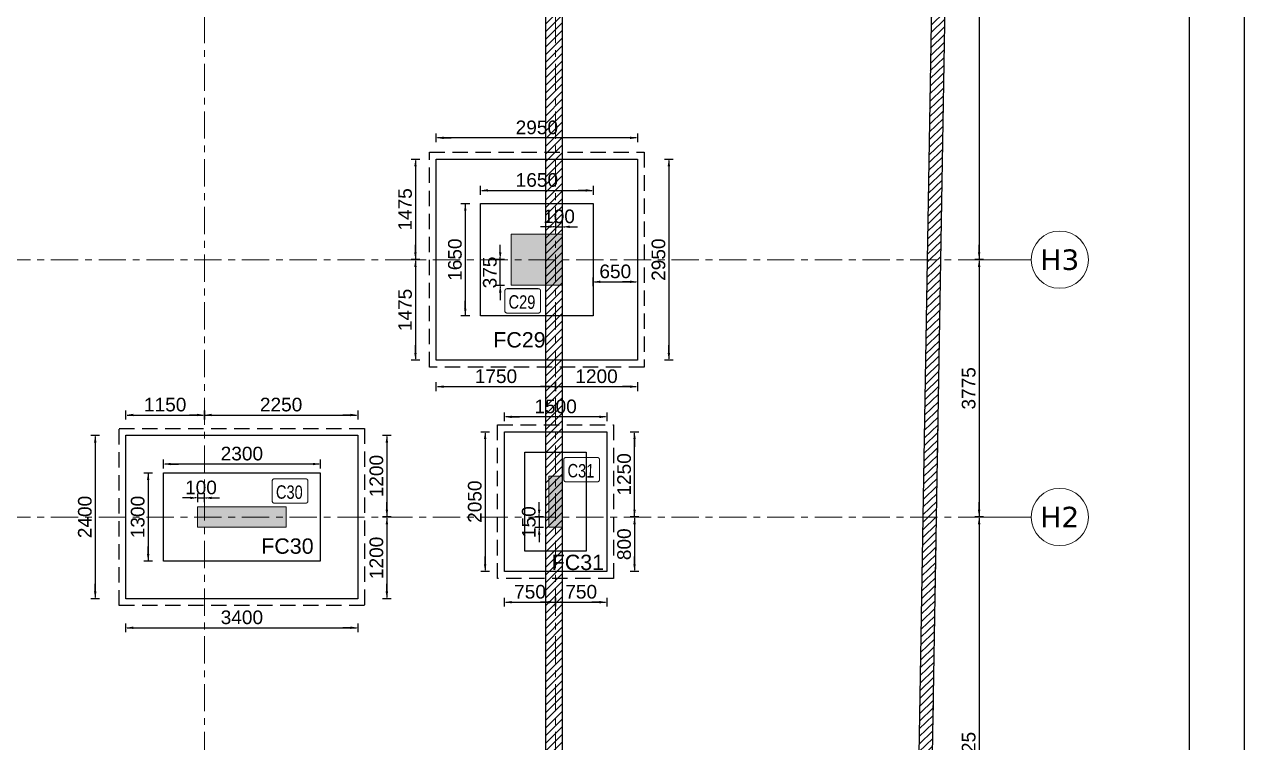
# Model space of a CAD drawing. Extents: x 1878645 to 3043969, y -1160829 to -603973.
# Drawn here: x 2143617 to 2161508, y -673477 to -662941 of the extents above; entities that cross this region are included whole.
import ezdxf
from ezdxf.enums import TextEntityAlignment as Align

# ---------------------------------------------------------------- set-up
doc = ezdxf.new("R2010")
doc.units = 0
doc.header["$LTSCALE"] = 100
doc.header["$PDMODE"] = 66
for name, pattern in [('Center', [50.8, 31.75, -6.35, 6.35, -6.35]), ('Grids', [7, 4, -1, 1, -1]), ('SCHidden', [0.375, 0.25, -0.125])]:
    doc.linetypes.add(name, pattern=pattern)
doc.layers.get('Defpoints').update_dxf_attribs({"lineweight": 0})
for name, color, linetype in [('A-DIMN-100', 5, 'Continuous'), ('COMMENTS', 30, 'Continuous'), ('Dim', 3, 'Continuous'), ('Footing', 5, 'Continuous'), ('Footing Nos', 4, 'Continuous'), ('PCC', 2, 'Continuous'), ('RETAIN-WALL', 1, 'Continuous')]:
    doc.layers.add(name, color=color, linetype=linetype)
for name, color, linetype, lineweight in [('A-GRID', 8, 'Grids', 0), ('A-GRID-TAG', 3, 'Continuous', 0), ('A-SITE-BDRY', 6, 'Center', 70), ('ECO COL', 6, 'Continuous', 0), ('Eco_  CNO', 7, 'Continuous', 25)]:
    doc.layers.add(name, color=color, linetype=linetype, lineweight=lineweight)
doc.styles.add('ARIAL', font='arial.ttf')
doc.styles.add('ITA', font='simplex.shx')
doc.styles.add('SC-BBS1', font='SansSerif')
doc.styles.get("Standard").update_dxf_attribs({"font": 'verdana.ttf'})
doc.dimstyles.new('A-150-DIM-EXT_MAIN(FT)', dxfattribs={"dimscale": 0, "dimtxt": 200, "dimasz": 18, "dimexe": 100, "dimexo": 100, "dimgap": 50, "dimtad": 1, "dimdec": 0, "dimdsep": 46, "dimtxsty": 'ARIAL', "dimblk": 'A3', "dimcen": 0.025, "dimse1": 1, "dimse2": 1, "dimclrd": 256, "dimclre": 256, "dimclrt": 7, "dimazin": 2, "dimtfac": 1, "dimtdec": 0, "dimtix": 1, "dimtmove": 2, "dimatfit": 3, "dimldrblk": 'WSA-DOT-100', "dimfxl": 1, "dimtolj": 1, "dimtzin": 0, "dimarcsym": 0})

# ---------------------------------------------------------------- blocks, each defined once
blk = doc.blocks.new('*U14')
at = {"layer": 'A-GRID-TAG', "color": 8, "linetype": 'Grids', "lineweight": 15}
for p, q in [((0, 8), (0, 4)), ((0, 4), (0, 0))]:
    blk.add_line(p, q, dxfattribs=at)
at = {"layer": 'A-GRID-TAG', "linetype": 'Continuous'}
blk.add_circle((0, 13), 5, dxfattribs=at)
at = {"layer": 'A-GRID-TAG', "color": 7}
blk.add_attdef('GN', text='', height=4, dxfattribs=at).set_placement((0, 13), align=Align.MIDDLE_CENTER)
blk = doc.blocks.new('A2')
at = {"layer": 'Dim', "linetype": 'ByBlock', "lineweight": -2, "extrusion": (0, 0, -1)}
blk.add_lwpolyline([(6, 0), (12.2, 0)], dxfattribs=at)
blk.add_solid([(6, -1), (0, 0), (6, 1)], dxfattribs=at)
blk = doc.blocks.new('A3')
at = {"layer": 'Dim', "linetype": 'ByBlock', "lineweight": -2}
blk.add_line((0, 3.59), (0, -3.59), dxfattribs=at)
blk.add_blockref('A2', (0, 0), dxfattribs=at)
blk = doc.blocks.new('*D376')
at = {"layer": 'Defpoints', "color": 0, "transparency": 16777216}
for p in [(2151406, -666017), (2151506, -665910), (2151506, -666017)]:
    blk.add_point(p, dxfattribs=at)
at = {"layer": 'Dim', "lineweight": -2, "transparency": 16777216}
for p, q in [((2151388, -665910), (2151370, -665910)), ((2151406, -665910), (2151506, -665910)), ((2151524, -665910), (2151542, -665910))]:
    blk.add_line(p, q, dxfattribs=at)
at = {"layer": 'Dim', "lineweight": -2, "transparency": 16777216, "xscale": 18, "yscale": 18, "zscale": 18}
blk.add_blockref('A3', (2151406, -665910), dxfattribs=at)
at = {"layer": 'Dim', "lineweight": -2, "transparency": 16777216, "xscale": 18, "yscale": 18, "zscale": 18, "rotation": 180}
blk.add_blockref('A3', (2151506, -665910), dxfattribs=at)
at = {"layer": 'Dim', "color": 7, "transparency": 16777216, "insert": (2151456, -665758), "char_height": 200, "attachment_point": 5, "style": 'ARIAL'}
blk.add_mtext('\\A1;100', dxfattribs=at)
blk = doc.blocks.new('WSA-DOT-100')
at = {"layer": 'A-DIMN-100', "color": 5}
for p, q in [((0, -200), (0, 200)), ((-200, 0), (200, 0))]:
    blk.add_line(p, q, dxfattribs=at)
at = {"layer": 'A-DIMN-100', "color": 1, "const_width": 60}
blk.add_lwpolyline([(-30, 0, 1), (30, 0, 1)], format="xyb", close=True, dxfattribs=at)
blk = doc.blocks.new('*D377')
at = {"layer": 'Defpoints', "color": 0, "transparency": 16777216}
for p in [(2150594, -666392), (2150756, -666392), (2150756, -666767)]:
    blk.add_point(p, dxfattribs=at)
at = {"layer": 'Dim', "lineweight": -2, "transparency": 16777216}
for p, q in [((2150594, -666374), (2150594, -666356)), ((2150594, -666767), (2150594, -666392)), ((2150594, -666785), (2150594, -666803))]:
    blk.add_line(p, q, dxfattribs=at)
at = {"layer": 'Dim', "lineweight": -2, "transparency": 16777216, "xscale": 18, "yscale": 18, "zscale": 18}
for p, rotation in [((2150594, -666392), 270), ((2150594, -666767), 90)]:
    blk.add_blockref('A3', p, dxfattribs=dict(at, rotation=rotation))
at = {"layer": 'Dim', "color": 7, "transparency": 16777216, "insert": (2150442, -666580), "char_height": 200, "attachment_point": 5, "rotation": 90, "style": 'ARIAL'}
blk.add_mtext('\\A1;375', dxfattribs=at)
blk = doc.blocks.new('*D378')
at = {"layer": 'Defpoints', "color": 0, "transparency": 16777216}
for p in [(2146156, -670017), (2146256, -669887), (2146256, -670017)]:
    blk.add_point(p, dxfattribs=at)
at = {"layer": 'Dim', "lineweight": -2, "transparency": 16777216}
for p, q in [((2146138, -669887), (2146120, -669887)), ((2146156, -669887), (2146256, -669887)), ((2146274, -669887), (2146292, -669887))]:
    blk.add_line(p, q, dxfattribs=at)
at = {"layer": 'Dim', "lineweight": -2, "transparency": 16777216, "xscale": 18, "yscale": 18, "zscale": 18}
blk.add_blockref('A3', (2146156, -669887), dxfattribs=at)
at = {"layer": 'Dim', "lineweight": -2, "transparency": 16777216, "xscale": 18, "yscale": 18, "zscale": 18, "rotation": 180}
blk.add_blockref('A3', (2146256, -669887), dxfattribs=at)
at = {"layer": 'Dim', "color": 7, "transparency": 16777216, "insert": (2146206, -669735), "char_height": 200, "attachment_point": 5, "style": 'ARIAL'}
blk.add_mtext('\\A1;100', dxfattribs=at)
blk = doc.blocks.new('*D379')
at = {"layer": 'Defpoints', "color": 0, "transparency": 16777216}
for p in [(2151256, -670167), (2151165, -670317), (2151256, -670317)]:
    blk.add_point(p, dxfattribs=at)
at = {"layer": 'Dim', "lineweight": -2, "transparency": 16777216}
for p, q in [((2151165, -670149), (2151165, -670131)), ((2151165, -670167), (2151165, -670317)), ((2151165, -670335), (2151165, -670353))]:
    blk.add_line(p, q, dxfattribs=at)
at = {"layer": 'Dim', "lineweight": -2, "transparency": 16777216, "xscale": 18, "yscale": 18, "zscale": 18}
for p, rotation in [((2151165, -670167), 270), ((2151165, -670317), 90)]:
    blk.add_blockref('A3', p, dxfattribs=dict(at, rotation=rotation))
at = {"layer": 'Dim', "color": 7, "transparency": 16777216, "insert": (2151013, -670242), "char_height": 200, "attachment_point": 5, "rotation": 90, "style": 'ARIAL'}
blk.add_mtext('\\A1;150', dxfattribs=at)
blk = doc.blocks.new('*D370')
at = {"layer": 'Defpoints', "color": 0, "transparency": 16777216}
for p in [(2157673, -658142), (2157616, -666392), (2157647, -666392)]:
    blk.add_point(p, dxfattribs=at)
at = {"layer": 'Dim', "lineweight": -2, "transparency": 16777216}
blk.add_line((2157616, -658160), (2157616, -666374), dxfattribs=at)
at = {"layer": 'Dim', "lineweight": -2, "transparency": 16777216, "xscale": 18, "yscale": 18, "zscale": 18}
for p, rotation in [((2157616, -658142), 90), ((2157616, -666392), 270)]:
    blk.add_blockref('A3', p, dxfattribs=dict(at, rotation=rotation))
at = {"layer": 'Dim', "color": 7, "transparency": 16777216, "insert": (2157463, -662267), "char_height": 200, "attachment_point": 5, "rotation": 90, "style": 'ARIAL'}
blk.add_mtext('\\A1;8250', dxfattribs=at)
blk = doc.blocks.new('*D371')
at = {"layer": 'Defpoints', "color": 0, "transparency": 16777216}
for p in [(2157647, -666392), (2157405, -670167), (2157616, -670167)]:
    blk.add_point(p, dxfattribs=at)
at = {"layer": 'Dim', "lineweight": -2, "transparency": 16777216}
blk.add_line((2157616, -666410), (2157616, -670149), dxfattribs=at)
at = {"layer": 'Dim', "lineweight": -2, "transparency": 16777216, "xscale": 18, "yscale": 18, "zscale": 18}
for p, rotation in [((2157616, -666392), 90), ((2157616, -670167), 270)]:
    blk.add_blockref('A3', p, dxfattribs=dict(at, rotation=rotation))
at = {"layer": 'Dim', "color": 7, "transparency": 16777216, "insert": (2157463, -668280), "char_height": 200, "attachment_point": 5, "rotation": 90, "style": 'ARIAL'}
blk.add_mtext('\\A1;3775', dxfattribs=at)
blk = doc.blocks.new('*D372')
at = {"layer": 'Defpoints', "color": 0, "transparency": 16777216}
for p in [(2157405, -670167), (2157616, -677092), (2157677, -677092)]:
    blk.add_point(p, dxfattribs=at)
at = {"layer": 'Dim', "lineweight": -2, "transparency": 16777216}
blk.add_line((2157616, -670185), (2157616, -677074), dxfattribs=at)
at = {"layer": 'Dim', "lineweight": -2, "transparency": 16777216, "xscale": 18, "yscale": 18, "zscale": 18}
for p, rotation in [((2157616, -670167), 90), ((2157616, -677092), 270)]:
    blk.add_blockref('A3', p, dxfattribs=dict(at, rotation=rotation))
at = {"layer": 'Dim', "color": 7, "transparency": 16777216, "insert": (2157463, -673630), "char_height": 200, "attachment_point": 5, "rotation": 90, "style": 'ARIAL'}
blk.add_mtext('\\A1;6925', dxfattribs=at)
blk = doc.blocks.new('Co')
at = {"const_width": 0.75}
blk.add_lwpolyline([(-12.57, -7.17), (-12.57, 6.59, -0.414214), (-11.07, 8.09), (10.51, 8.09, -0.414214), (12.01, 6.59), (12.01, -7.17, -0.414214), (10.51, -8.67), (-11.07, -8.67, -0.414214)], format="xyb", close=True, dxfattribs=at)
at = {"style": 'ITA', "width": 0.669972}
blk.add_attdef('COL', text='', height=10.5, rotation=0.63804, dxfattribs=at).set_placement((-9.93, -5.51), (8.49, -5.3), align=Align.FIT)
blk = doc.blocks.new('*D671')
at = {"layer": 'Defpoints', "color": 0, "transparency": 16777216}
for p in [(2151956, -666743), (2152606, -666717), (2152606, -666743)]:
    blk.add_point(p, dxfattribs=at)
at = {"layer": 'Dim', "lineweight": -2, "transparency": 16777216}
blk.add_line((2151974, -666717), (2152588, -666717), dxfattribs=at)
at = {"layer": 'Dim', "lineweight": -2, "transparency": 16777216, "xscale": 18, "yscale": 18, "zscale": 18, "rotation": 180}
blk.add_blockref('A3', (2151956, -666717), dxfattribs=at)
at = {"layer": 'Dim', "lineweight": -2, "transparency": 16777216, "xscale": 18, "yscale": 18, "zscale": 18}
blk.add_blockref('A3', (2152606, -666717), dxfattribs=at)
at = {"layer": 'Dim', "color": 7, "transparency": 16777216, "insert": (2152281, -666565), "char_height": 200, "attachment_point": 5, "style": 'ARIAL'}
blk.add_mtext('\\A1;650', dxfattribs=at)
blk = doc.blocks.new('*D672')
at = {"layer": 'Defpoints', "color": 0, "transparency": 16777216}
for p in [(2151956, -665376), (2150306, -665567), (2151956, -665567)]:
    blk.add_point(p, dxfattribs=at)
at = {"layer": 'Dim', "lineweight": -2, "transparency": 16777216}
blk.add_line((2150324, -665376), (2151938, -665376), dxfattribs=at)
at = {"layer": 'Dim', "lineweight": -2, "transparency": 16777216, "xscale": 18, "yscale": 18, "zscale": 18, "rotation": 180}
blk.add_blockref('A3', (2150306, -665376), dxfattribs=at)
at = {"layer": 'Dim', "lineweight": -2, "transparency": 16777216, "xscale": 18, "yscale": 18, "zscale": 18}
blk.add_blockref('A3', (2151956, -665376), dxfattribs=at)
at = {"layer": 'Dim', "color": 7, "transparency": 16777216, "insert": (2151131, -665224), "char_height": 200, "attachment_point": 5, "style": 'ARIAL'}
blk.add_mtext('\\A1;1650', dxfattribs=at)
blk = doc.blocks.new('*D673')
at = {"layer": 'Defpoints', "color": 0, "transparency": 16777216}
for p in [(2150306, -665567), (2150082, -667217), (2150306, -667217)]:
    blk.add_point(p, dxfattribs=at)
at = {"layer": 'Dim', "lineweight": -2, "transparency": 16777216}
blk.add_line((2150082, -665585), (2150082, -667199), dxfattribs=at)
at = {"layer": 'Dim', "lineweight": -2, "transparency": 16777216, "xscale": 18, "yscale": 18, "zscale": 18}
for p, rotation in [((2150082, -665567), 90), ((2150082, -667217), 270)]:
    blk.add_blockref('A3', p, dxfattribs=dict(at, rotation=rotation))
at = {"layer": 'Dim', "color": 7, "transparency": 16777216, "insert": (2149930, -666392), "char_height": 200, "attachment_point": 5, "rotation": 90, "style": 'ARIAL'}
blk.add_mtext('\\A1;1650', dxfattribs=at)
blk = doc.blocks.new('*D674')
at = {"layer": 'Defpoints', "color": 0, "transparency": 16777216}
for p in [(2149656, -664605), (2149656, -664917), (2152606, -664917)]:
    blk.add_point(p, dxfattribs=at)
at = {"layer": 'Dim', "lineweight": -2, "transparency": 16777216}
blk.add_line((2152588, -664605), (2149674, -664605), dxfattribs=at)
at = {"layer": 'Dim', "lineweight": -2, "transparency": 16777216, "xscale": 18, "yscale": 18, "zscale": 18, "rotation": 180}
blk.add_blockref('A3', (2149656, -664605), dxfattribs=at)
at = {"layer": 'Dim', "lineweight": -2, "transparency": 16777216, "xscale": 18, "yscale": 18, "zscale": 18}
blk.add_blockref('A3', (2152606, -664605), dxfattribs=at)
at = {"layer": 'Dim', "color": 7, "transparency": 16777216, "insert": (2151131, -664453), "char_height": 200, "attachment_point": 5, "style": 'ARIAL'}
blk.add_mtext('\\A1;2950', dxfattribs=at)
blk = doc.blocks.new('*D675')
at = {"layer": 'Defpoints', "color": 0, "transparency": 16777216}
for p in [(2152606, -664917), (2152606, -667867), (2153067, -667867)]:
    blk.add_point(p, dxfattribs=at)
at = {"layer": 'Dim', "lineweight": -2, "transparency": 16777216}
blk.add_line((2153067, -664935), (2153067, -667849), dxfattribs=at)
at = {"layer": 'Dim', "lineweight": -2, "transparency": 16777216, "xscale": 18, "yscale": 18, "zscale": 18}
for p, rotation in [((2153067, -664917), 90), ((2153067, -667867), 270)]:
    blk.add_blockref('A3', p, dxfattribs=dict(at, rotation=rotation))
at = {"layer": 'Dim', "color": 7, "transparency": 16777216, "insert": (2152915, -666392), "char_height": 200, "attachment_point": 5, "rotation": 90, "style": 'ARIAL'}
blk.add_mtext('\\A1;2950', dxfattribs=at)
blk = doc.blocks.new('*D676')
at = {"layer": 'Defpoints', "color": 0, "transparency": 16777216}
for p in [(2149656, -664917), (2149351, -666392), (2149656, -666392)]:
    blk.add_point(p, dxfattribs=at)
at = {"layer": 'Dim', "lineweight": -2, "transparency": 16777216}
blk.add_line((2149351, -664935), (2149351, -666374), dxfattribs=at)
at = {"layer": 'Dim', "lineweight": -2, "transparency": 16777216, "xscale": 18, "yscale": 18, "zscale": 18}
for p, rotation in [((2149351, -664917), 90), ((2149351, -666392), 270)]:
    blk.add_blockref('A3', p, dxfattribs=dict(at, rotation=rotation))
at = {"layer": 'Dim', "color": 7, "transparency": 16777216, "insert": (2149199, -665655), "char_height": 200, "attachment_point": 5, "rotation": 90, "style": 'ARIAL'}
blk.add_mtext('\\A1;1475', dxfattribs=at)
blk = doc.blocks.new('*D677')
at = {"layer": 'Defpoints', "color": 0, "transparency": 16777216}
for p in [(2149656, -666392), (2149351, -667867), (2149656, -667867)]:
    blk.add_point(p, dxfattribs=at)
at = {"layer": 'Dim', "lineweight": -2, "transparency": 16777216}
blk.add_line((2149351, -666410), (2149351, -667849), dxfattribs=at)
at = {"layer": 'Dim', "lineweight": -2, "transparency": 16777216, "xscale": 18, "yscale": 18, "zscale": 18}
for p, rotation in [((2149351, -666392), 90), ((2149351, -667867), 270)]:
    blk.add_blockref('A3', p, dxfattribs=dict(at, rotation=rotation))
at = {"layer": 'Dim', "color": 7, "transparency": 16777216, "insert": (2149199, -667130), "char_height": 200, "attachment_point": 5, "rotation": 90, "style": 'ARIAL'}
blk.add_mtext('\\A1;1475', dxfattribs=at)
blk = doc.blocks.new('*D678')
at = {"layer": 'Defpoints', "color": 0, "transparency": 16777216}
for p in [(2149656, -667867), (2151406, -667867), (2151406, -668255)]:
    blk.add_point(p, dxfattribs=at)
at = {"layer": 'Dim', "lineweight": -2, "transparency": 16777216}
blk.add_line((2149674, -668255), (2151388, -668255), dxfattribs=at)
at = {"layer": 'Dim', "lineweight": -2, "transparency": 16777216, "xscale": 18, "yscale": 18, "zscale": 18, "rotation": 180}
blk.add_blockref('A3', (2149656, -668255), dxfattribs=at)
at = {"layer": 'Dim', "lineweight": -2, "transparency": 16777216, "xscale": 18, "yscale": 18, "zscale": 18}
blk.add_blockref('A3', (2151406, -668255), dxfattribs=at)
at = {"layer": 'Dim', "color": 7, "transparency": 16777216, "insert": (2150531, -668103), "char_height": 200, "attachment_point": 5, "style": 'ARIAL'}
blk.add_mtext('\\A1;1750', dxfattribs=at)
blk = doc.blocks.new('*D679')
at = {"layer": 'Defpoints', "color": 0, "transparency": 16777216}
for p in [(2151406, -667867), (2152606, -667867), (2152606, -668255)]:
    blk.add_point(p, dxfattribs=at)
at = {"layer": 'Dim', "lineweight": -2, "transparency": 16777216}
blk.add_line((2151424, -668255), (2152588, -668255), dxfattribs=at)
at = {"layer": 'Dim', "lineweight": -2, "transparency": 16777216, "xscale": 18, "yscale": 18, "zscale": 18, "rotation": 180}
blk.add_blockref('A3', (2151406, -668255), dxfattribs=at)
at = {"layer": 'Dim', "lineweight": -2, "transparency": 16777216, "xscale": 18, "yscale": 18, "zscale": 18}
blk.add_blockref('A3', (2152606, -668255), dxfattribs=at)
at = {"layer": 'Dim', "color": 7, "transparency": 16777216, "insert": (2152006, -668103), "char_height": 200, "attachment_point": 5, "style": 'ARIAL'}
blk.add_mtext('\\A1;1200', dxfattribs=at)
blk = doc.blocks.new('*D680')
at = {"layer": 'Defpoints', "color": 0, "transparency": 16777216}
for p in [(2152156, -668917), (2152563, -668917), (2152156, -670166)]:
    blk.add_point(p, dxfattribs=at)
at = {"layer": 'Dim', "lineweight": -2, "transparency": 16777216}
blk.add_line((2152563, -670148), (2152563, -668935), dxfattribs=at)
at = {"layer": 'Dim', "lineweight": -2, "transparency": 16777216, "xscale": 18, "yscale": 18, "zscale": 18}
for p, rotation in [((2152563, -668917), 90), ((2152563, -670166), 270)]:
    blk.add_blockref('A3', p, dxfattribs=dict(at, rotation=rotation))
at = {"layer": 'Dim', "color": 7, "transparency": 16777216, "insert": (2152411, -669542), "char_height": 200, "attachment_point": 5, "rotation": 90, "style": 'ARIAL'}
blk.add_mtext('\\A1;1250', dxfattribs=at)
blk = doc.blocks.new('*D681')
at = {"layer": 'Defpoints', "color": 0, "transparency": 16777216}
for p in [(2152156, -670166), (2152156, -670967), (2152563, -670967)]:
    blk.add_point(p, dxfattribs=at)
at = {"layer": 'Dim', "lineweight": -2, "transparency": 16777216}
blk.add_line((2152563, -670184), (2152563, -670949), dxfattribs=at)
at = {"layer": 'Dim', "lineweight": -2, "transparency": 16777216, "xscale": 18, "yscale": 18, "zscale": 18}
for p, rotation in [((2152563, -670166), 90), ((2152563, -670967), 270)]:
    blk.add_blockref('A3', p, dxfattribs=dict(at, rotation=rotation))
at = {"layer": 'Dim', "color": 7, "transparency": 16777216, "insert": (2152411, -670567), "char_height": 200, "attachment_point": 5, "rotation": 90, "style": 'ARIAL'}
blk.add_mtext('\\A1;800', dxfattribs=at)
blk = doc.blocks.new('*D682')
at = {"layer": 'Defpoints', "color": 0, "transparency": 16777216}
for p in [(2150656, -668698), (2150656, -668917), (2152156, -668917)]:
    blk.add_point(p, dxfattribs=at)
at = {"layer": 'Dim', "lineweight": -2, "transparency": 16777216}
blk.add_line((2152138, -668698), (2150674, -668698), dxfattribs=at)
at = {"layer": 'Dim', "lineweight": -2, "transparency": 16777216, "xscale": 18, "yscale": 18, "zscale": 18, "rotation": 180}
blk.add_blockref('A3', (2150656, -668698), dxfattribs=at)
at = {"layer": 'Dim', "lineweight": -2, "transparency": 16777216, "xscale": 18, "yscale": 18, "zscale": 18}
blk.add_blockref('A3', (2152156, -668698), dxfattribs=at)
at = {"layer": 'Dim', "color": 7, "transparency": 16777216, "insert": (2151406, -668546), "char_height": 200, "attachment_point": 5, "style": 'ARIAL'}
blk.add_mtext('\\A1;1500', dxfattribs=at)
blk = doc.blocks.new('*D683')
at = {"layer": 'Defpoints', "color": 0, "transparency": 16777216}
for p in [(2150656, -670967), (2151406, -670967), (2151406, -671417)]:
    blk.add_point(p, dxfattribs=at)
at = {"layer": 'Dim', "lineweight": -2, "transparency": 16777216}
blk.add_line((2150674, -671417), (2151388, -671417), dxfattribs=at)
at = {"layer": 'Dim', "lineweight": -2, "transparency": 16777216, "xscale": 18, "yscale": 18, "zscale": 18, "rotation": 180}
blk.add_blockref('A3', (2150656, -671417), dxfattribs=at)
at = {"layer": 'Dim', "lineweight": -2, "transparency": 16777216, "xscale": 18, "yscale": 18, "zscale": 18}
blk.add_blockref('A3', (2151406, -671417), dxfattribs=at)
at = {"layer": 'Dim', "color": 7, "transparency": 16777216, "insert": (2151031, -671265), "char_height": 200, "attachment_point": 5, "style": 'ARIAL'}
blk.add_mtext('\\A1;750', dxfattribs=at)
blk = doc.blocks.new('*D684')
at = {"layer": 'Defpoints', "color": 0, "transparency": 16777216}
for p in [(2151406, -670967), (2152156, -670967), (2152156, -671417)]:
    blk.add_point(p, dxfattribs=at)
at = {"layer": 'Dim', "lineweight": -2, "transparency": 16777216}
blk.add_line((2151424, -671417), (2152138, -671417), dxfattribs=at)
at = {"layer": 'Dim', "lineweight": -2, "transparency": 16777216, "xscale": 18, "yscale": 18, "zscale": 18, "rotation": 180}
blk.add_blockref('A3', (2151406, -671417), dxfattribs=at)
at = {"layer": 'Dim', "lineweight": -2, "transparency": 16777216, "xscale": 18, "yscale": 18, "zscale": 18}
blk.add_blockref('A3', (2152156, -671417), dxfattribs=at)
at = {"layer": 'Dim', "color": 7, "transparency": 16777216, "insert": (2151781, -671265), "char_height": 200, "attachment_point": 5, "style": 'ARIAL'}
blk.add_mtext('\\A1;750', dxfattribs=at)
blk = doc.blocks.new('*D685')
at = {"layer": 'Defpoints', "color": 0, "transparency": 16777216}
for p in [(2150656, -668917), (2150373, -670967), (2150656, -670967)]:
    blk.add_point(p, dxfattribs=at)
at = {"layer": 'Dim', "lineweight": -2, "transparency": 16777216}
blk.add_line((2150373, -668935), (2150373, -670949), dxfattribs=at)
at = {"layer": 'Dim', "lineweight": -2, "transparency": 16777216, "xscale": 18, "yscale": 18, "zscale": 18}
for p, rotation in [((2150373, -668917), 90), ((2150373, -670967), 270)]:
    blk.add_blockref('A3', p, dxfattribs=dict(at, rotation=rotation))
at = {"layer": 'Dim', "color": 7, "transparency": 16777216, "insert": (2150221, -669942), "char_height": 200, "attachment_point": 5, "rotation": 90, "style": 'ARIAL'}
blk.add_mtext('\\A1;2050', dxfattribs=at)
blk = doc.blocks.new('*D686')
at = {"layer": 'Defpoints', "color": 0, "transparency": 16777216}
for p in [(2146256, -668671), (2145106, -668967), (2146256, -668967)]:
    blk.add_point(p, dxfattribs=at)
at = {"layer": 'Dim', "lineweight": -2, "transparency": 16777216}
blk.add_line((2145124, -668671), (2146238, -668671), dxfattribs=at)
at = {"layer": 'Dim', "lineweight": -2, "transparency": 16777216, "xscale": 18, "yscale": 18, "zscale": 18, "rotation": 180}
blk.add_blockref('A3', (2145106, -668671), dxfattribs=at)
at = {"layer": 'Dim', "lineweight": -2, "transparency": 16777216, "xscale": 18, "yscale": 18, "zscale": 18}
blk.add_blockref('A3', (2146256, -668671), dxfattribs=at)
at = {"layer": 'Dim', "color": 7, "transparency": 16777216, "insert": (2145681, -668519), "char_height": 200, "attachment_point": 5, "style": 'ARIAL'}
blk.add_mtext('\\A1;1150', dxfattribs=at)
blk = doc.blocks.new('*D687')
at = {"layer": 'Defpoints', "color": 0, "transparency": 16777216}
for p in [(2148506, -668671), (2146256, -668967), (2148506, -668967)]:
    blk.add_point(p, dxfattribs=at)
at = {"layer": 'Dim', "lineweight": -2, "transparency": 16777216}
blk.add_line((2146274, -668671), (2148488, -668671), dxfattribs=at)
at = {"layer": 'Dim', "lineweight": -2, "transparency": 16777216, "xscale": 18, "yscale": 18, "zscale": 18, "rotation": 180}
blk.add_blockref('A3', (2146256, -668671), dxfattribs=at)
at = {"layer": 'Dim', "lineweight": -2, "transparency": 16777216, "xscale": 18, "yscale": 18, "zscale": 18}
blk.add_blockref('A3', (2148506, -668671), dxfattribs=at)
at = {"layer": 'Dim', "color": 7, "transparency": 16777216, "insert": (2147381, -668519), "char_height": 200, "attachment_point": 5, "style": 'ARIAL'}
blk.add_mtext('\\A1;2250', dxfattribs=at)
blk = doc.blocks.new('*D688')
at = {"layer": 'Defpoints', "color": 0, "transparency": 16777216}
for p in [(2145656, -669390), (2145656, -669517), (2147956, -669517)]:
    blk.add_point(p, dxfattribs=at)
at = {"layer": 'Dim', "lineweight": -2, "transparency": 16777216}
blk.add_line((2147938, -669390), (2145674, -669390), dxfattribs=at)
at = {"layer": 'Dim', "lineweight": -2, "transparency": 16777216, "xscale": 18, "yscale": 18, "zscale": 18, "rotation": 180}
blk.add_blockref('A3', (2145656, -669390), dxfattribs=at)
at = {"layer": 'Dim', "lineweight": -2, "transparency": 16777216, "xscale": 18, "yscale": 18, "zscale": 18}
blk.add_blockref('A3', (2147956, -669390), dxfattribs=at)
at = {"layer": 'Dim', "color": 7, "transparency": 16777216, "insert": (2146806, -669238), "char_height": 200, "attachment_point": 5, "style": 'ARIAL'}
blk.add_mtext('\\A1;2300', dxfattribs=at)
blk = doc.blocks.new('*D689')
at = {"layer": 'Defpoints', "color": 0, "transparency": 16777216}
for p in [(2145656, -669517), (2145432, -670817), (2145656, -670817)]:
    blk.add_point(p, dxfattribs=at)
at = {"layer": 'Dim', "lineweight": -2, "transparency": 16777216}
blk.add_line((2145432, -669535), (2145432, -670799), dxfattribs=at)
at = {"layer": 'Dim', "lineweight": -2, "transparency": 16777216, "xscale": 18, "yscale": 18, "zscale": 18}
for p, rotation in [((2145432, -669517), 90), ((2145432, -670817), 270)]:
    blk.add_blockref('A3', p, dxfattribs=dict(at, rotation=rotation))
at = {"layer": 'Dim', "color": 7, "transparency": 16777216, "insert": (2145279, -670167), "char_height": 200, "attachment_point": 5, "rotation": 90, "style": 'ARIAL'}
blk.add_mtext('\\A1;1300', dxfattribs=at)
blk = doc.blocks.new('*D690')
at = {"layer": 'Defpoints', "color": 0, "transparency": 16777216}
for p in [(2148506, -668967), (2148506, -670167), (2148932, -670167)]:
    blk.add_point(p, dxfattribs=at)
at = {"layer": 'Dim', "lineweight": -2, "transparency": 16777216}
blk.add_line((2148932, -668985), (2148932, -670149), dxfattribs=at)
at = {"layer": 'Dim', "lineweight": -2, "transparency": 16777216, "xscale": 18, "yscale": 18, "zscale": 18}
for p, rotation in [((2148932, -668967), 90), ((2148932, -670167), 270)]:
    blk.add_blockref('A3', p, dxfattribs=dict(at, rotation=rotation))
at = {"layer": 'Dim', "color": 7, "transparency": 16777216, "insert": (2148779, -669567), "char_height": 200, "attachment_point": 5, "rotation": 90, "style": 'ARIAL'}
blk.add_mtext('\\A1;1200', dxfattribs=at)
blk = doc.blocks.new('*D691')
at = {"layer": 'Defpoints', "color": 0, "transparency": 16777216}
for p in [(2148506, -670167), (2148506, -671367), (2148932, -671367)]:
    blk.add_point(p, dxfattribs=at)
at = {"layer": 'Dim', "lineweight": -2, "transparency": 16777216}
blk.add_line((2148932, -670185), (2148932, -671349), dxfattribs=at)
at = {"layer": 'Dim', "lineweight": -2, "transparency": 16777216, "xscale": 18, "yscale": 18, "zscale": 18}
for p, rotation in [((2148932, -670167), 90), ((2148932, -671367), 270)]:
    blk.add_blockref('A3', p, dxfattribs=dict(at, rotation=rotation))
at = {"layer": 'Dim', "color": 7, "transparency": 16777216, "insert": (2148779, -670767), "char_height": 200, "attachment_point": 5, "rotation": 90, "style": 'ARIAL'}
blk.add_mtext('\\A1;1200', dxfattribs=at)
blk = doc.blocks.new('*D692')
at = {"layer": 'Defpoints', "color": 0, "transparency": 16777216}
for p in [(2145106, -668967), (2144656, -671367), (2145106, -671367)]:
    blk.add_point(p, dxfattribs=at)
at = {"layer": 'Dim', "lineweight": -2, "transparency": 16777216}
blk.add_line((2144656, -668985), (2144656, -671349), dxfattribs=at)
at = {"layer": 'Dim', "lineweight": -2, "transparency": 16777216, "xscale": 18, "yscale": 18, "zscale": 18}
for p, rotation in [((2144656, -668967), 90), ((2144656, -671367), 270)]:
    blk.add_blockref('A3', p, dxfattribs=dict(at, rotation=rotation))
at = {"layer": 'Dim', "color": 7, "transparency": 16777216, "insert": (2144504, -670167), "char_height": 200, "attachment_point": 5, "rotation": 90, "style": 'ARIAL'}
blk.add_mtext('\\A1;2400', dxfattribs=at)
blk = doc.blocks.new('*D693')
at = {"layer": 'Defpoints', "color": 0, "transparency": 16777216}
for p in [(2145106, -671367), (2148506, -671367), (2148506, -671792)]:
    blk.add_point(p, dxfattribs=at)
at = {"layer": 'Dim', "lineweight": -2, "transparency": 16777216}
blk.add_line((2145124, -671792), (2148488, -671792), dxfattribs=at)
at = {"layer": 'Dim', "lineweight": -2, "transparency": 16777216, "xscale": 18, "yscale": 18, "zscale": 18, "rotation": 180}
blk.add_blockref('A3', (2145106, -671792), dxfattribs=at)
at = {"layer": 'Dim', "lineweight": -2, "transparency": 16777216, "xscale": 18, "yscale": 18, "zscale": 18}
blk.add_blockref('A3', (2148506, -671792), dxfattribs=at)
at = {"layer": 'Dim', "color": 7, "transparency": 16777216, "insert": (2146806, -671640), "char_height": 200, "attachment_point": 5, "style": 'ARIAL'}
blk.add_mtext('\\A1;3400', dxfattribs=at)
blk = doc.blocks.new('G$C92EAE22F')
at = {"layer": 'RETAIN-WALL', "lineweight": -3}
h = blk.add_hatch(dxfattribs=at)
h.set_pattern_fill('ANSI31', color=11, scale=25)
h.set_pattern_definition([(45, (-2234185.81, 595374.29), (-56.1266008, 56.1266008), [])])
edge = h.paths.add_edge_path()
edge.add_line((33123, 0), (33123, 250))
edge.add_line((33123, 250), (223, 250))
edge.add_line((223, 250), (223, 16250))
edge.add_line((223, 16250), (5523, 16250))
edge.add_line((5523, 16250), (5523, 25850))
edge.add_line((5523, 25850), (28573, 25850))
edge.add_line((28573, 25850), (28573, 28300))
edge.add_line((28573, 28300), (61173, 28300))
edge.add_line((61173, 28300), (61173, 251))
edge.add_line((61173, 251), (50723, 250))
edge.add_line((50723, 250), (50723, 0))
edge.add_line((50723, 0), (61423, 1))
edge.add_line((61423, 1), (61423, 28550))
edge.add_line((61423, 28550), (28323, 28550))
edge.add_line((28323, 28550), (28323, 26100))
edge.add_line((28323, 26100), (5273, 26100))
edge.add_line((5273, 26100), (5273, 16500))
edge.add_line((5273, 16500), (-27, 16500))
edge.add_line((-27, 16500), (-27, 0))
edge.add_line((-27, 0), (33123, 0))
blk.add_lwpolyline([(33123, 0), (33123, 250), (223, 250), (223, 16250), (5523, 16250), (5523, 25850), (28573, 25850), (28573, 28300), (61173, 28300), (61173, 251), (50723, 250), (50723, 0), (61423, 1), (61423, 28550), (28323, 28550), (28323, 26100), (5273, 26100), (5273, 16500), (-27, 16500), (-27, 0), (33123, 0)], dxfattribs=at)

msp = doc.modelspace()

# ---------------------------------------------------------------- hatches: boundary and pattern name
at = {"layer": 'ECO COL'}
h = msp.add_hatch(color=256, dxfattribs=at)
h.dxf.hatch_style = 1
h.paths.add_polyline_path([(2150756.01882, -666017.43132), (2150756.01882, -666767.44013), (2151506.01882, -666767.44013), (2151506.01882, -666017.43132)])
h = msp.add_hatch(color=256, dxfattribs=at)
h.dxf.hatch_style = 1
h.paths.add_polyline_path([(2151306.01883, -669566.92933), (2151306.01883, -670316.92933), (2151506.02764, -670316.92933), (2151506.02764, -669566.92933)])
h = msp.add_hatch(color=256, dxfattribs=at)
h.dxf.hatch_style = 1
h.paths.add_polyline_path([(2146156.01883, -670017.0176), (2146156.01883, -670317.03081), (2147456.01883, -670317.03081), (2147456.01883, -670017.0176)])
at = {"layer": 'RETAIN-WALL', "lineweight": -3}
h = msp.add_hatch(dxfattribs=at)
h.set_pattern_fill('ANSI31', color=11, scale=25, angle=-0.9566629)
h.set_pattern_definition([(44.043337, (12952.41, 110160.425), (-55.1816796, 57.055875), [])])
h.paths.add_polyline_path([(2156567.61934, -683506.61592), (2156767.59146, -683509.95514), (2157183.8951, -658579.30813), (2156983.92298, -658575.96891)])
h.paths.add_polyline_path([(2155556.01882, -658325.83256), (2157183.95314, -658325.83256), (2157183.95314, -658575.83256), (2155556.01882, -658575.83256)])

# ---------------------------------------------------------------- linework, layer by layer
at = {"color": 35}
msp.add_line((2161508.29237, -695105.67621), (2161508.29237, -631201.37704), dxfattribs=at)
msp.add_line((2160702.1246, -694330.51489), (2160702.1246, -632007.54481))
at = {"layer": 'A-GRID'}
for p, q in [((2146256.01882, -647417.03522), (2146256.01882, -682739.87014)), ((2151406.01441, -647417.29762), (2151406.01441, -682740.13254)), ((2157706.18259, -666392.44909), (2088240.36157, -666392.44909)), ((2157706.18259, -670167.45335), (2088240.36157, -670167.45335))]:
    msp.add_line(p, q, dxfattribs=at)
at = {"layer": 'A-SITE-BDRY', "lineweight": 5, "ltscale": 0.6}
msp.add_lwpolyline([(2157391.32321, -646146.71592), (2157391.32321, -646146.71592), (2156766.7434, -683560.75609), (2154659.09997, -683539.23521), (2129895.1493, -683614.04958), (2075814.3262, -683560.75609), (2088922.65551, -650012.93328)], dxfattribs=at)
at = {"layer": 'ECO COL', "color": 4}
for points in [[(2150756.01882, -666017.43132), (2151506.01882, -666017.43132), (2151506.01882, -666767.44013), (2150756.01882, -666767.44013)], [(2151306.01883, -669566.92933), (2151506.02764, -669566.92933), (2151506.02764, -670316.92933), (2151306.01883, -670316.92933)], [(2146156.01883, -670017.0176), (2147456.01883, -670017.0176), (2147456.01883, -670317.03081), (2146156.01883, -670317.03081)]]:
    msp.add_lwpolyline(points, close=True, dxfattribs=at)
at = {"layer": 'Footing'}
for points in [[(2149656.01882, -667867.43132), (2149656.01882, -664917.43132), (2152606.01882, -664917.43132), (2152606.01882, -667867.43132)], [(2150306.01882, -667217.43132), (2150306.01882, -665567.43132), (2151956.01882, -665567.43132), (2151956.01882, -667217.43132)], [(2152156.01882, -670966.92933), (2150656.01882, -670966.92933), (2150656.01882, -668916.92933), (2152156.01882, -668916.92933)], [(2145106.01883, -671367.0176), (2145106.01883, -668967.0176), (2148506.01883, -668967.0176), (2148506.01883, -671367.0176)], [(2151856.01882, -670666.92933), (2150956.01882, -670666.92933), (2150956.01882, -669216.92933), (2151856.01882, -669216.92933)], [(2145656.01883, -670817.0176), (2145656.01883, -669517.0176), (2147956.01883, -669517.0176), (2147956.01883, -670817.0176)]]:
    msp.add_lwpolyline(points, close=True, dxfattribs=at)
at = {"layer": 'PCC', "linetype": 'SCHidden', "ltscale": 9}
for points in [[(2149556.01882, -667967.43132), (2149556.01882, -664817.43132), (2152706.01882, -664817.43132), (2152706.01882, -667967.43132)], [(2145006.01883, -671467.0176), (2145006.01883, -668867.0176), (2148606.01883, -668867.0176), (2148606.01883, -671467.0176)], [(2152256.01882, -671066.92933), (2150556.01882, -671066.92933), (2150556.01882, -668816.92933), (2152256.01882, -668816.92933)]]:
    msp.add_lwpolyline(points, close=True, dxfattribs=at)
at = {"layer": 'RETAIN-WALL', "lineweight": -3}
msp.add_lwpolyline([(2156567.61934, -683506.61592), (2156767.59146, -683509.95514), (2157183.8951, -658579.30813), (2156983.92298, -658575.96891)], close=True, dxfattribs=at)

# ---------------------------------------------------------------- block references
at = {"layer": 'A-GRID'}
ref = msp.add_blockref('*U14', (2157706.18259, -666392.44909), dxfattribs=dict(at, xscale=-84, yscale=84, zscale=84, rotation=270))
ref.add_attrib('GN', 'H3', dxfattribs={"layer": 'A-GRID-TAG', "color": 7, "height": 300}).set_placement((2158798.18259, -666392.44909), align=Align.MIDDLE_CENTER)
ref = msp.add_blockref('*U14', (2157706.18259, -670167.45335), dxfattribs=dict(at, xscale=-84, yscale=84, zscale=84, rotation=270))
ref.add_attrib('GN', 'H2', dxfattribs={"layer": 'A-GRID-TAG', "color": 7, "height": 300}).set_placement((2158798.18259, -670167.45335), align=Align.MIDDLE_CENTER)
at = {"layer": 'COMMENTS'}
msp.add_blockref('G$C92EAE22F', (2090083.27986, -677467.43425), dxfattribs=at)
at = {"layer": 'Eco_  CNO'}
ref = msp.add_blockref('Co', (2150929.33454, -667002.89038), dxfattribs=dict(at, xscale=-21.30803341128, yscale=21.30803341128, zscale=15.2200238652, rotation=179.9999999999787))
ref.add_attrib('COL', 'C29', dxfattribs={"layer": '0', "height": 196.886229, "rotation": 359.361957392, "style": 'ARIAL', "width": 0.778055}).set_placement((2150715.15503, -667109.27037), (2151107.71504, -667113.64207), align=Align.FIT)
ref = msp.add_blockref('Co', (2151793.73449, -669478.34046), dxfattribs=dict(at, xscale=-21.30803341128, yscale=21.30803341128, zscale=15.2200238652, rotation=179.9999999999787))
ref.add_attrib('COL', 'C31', dxfattribs={"layer": '0', "height": 196.886229, "rotation": 359.361957392, "style": 'ARIAL', "width": 0.778055}).set_placement((2151579.55498, -669584.72044), (2151972.11499, -669589.09215), align=Align.FIT)
ref = msp.add_blockref('Co', (2147518.63326, -669791.83257), dxfattribs=dict(at, xscale=-21.30803341128, yscale=21.30803341128, zscale=15.2200238652, rotation=179.9999999999787))
ref.add_attrib('COL', 'C30', dxfattribs={"layer": '0', "height": 196.886229, "rotation": 359.361957392, "style": 'ARIAL', "width": 0.778055}).set_placement((2147304.45375, -669898.21255), (2147697.01376, -669902.58426), align=Align.FIT)

# ---------------------------------------------------------------- texts
at = {"layer": 'Footing Nos', "style": 'SC-BBS1'}
for s, p in [('FC29', (2150491.46885, -667455.45769)), ('FC30', (2147089.51349, -670481.25702)), ('FC31', (2151348.2486, -670720.18938))]:
    msp.add_text(s, height=225, dxfattribs=at).set_placement(p, align=Align.TOP_LEFT)

# ---------------------------------------------------------------- dimensions: what is measured, and where the dimension line sits
at = {"layer": 'Dim'}
for base, p1, p2, picture, middle in [((2157615.50623, -666392.44909), (2157673.31611, -658142.44453), (2157647.30166, -666392.44909), '*D370', (2157463.39163, -662267.44681)), ((2149351.27956, -666392.43132), (2149656.01882, -664917.43132), (2149656.01882, -666392.43132), '*D676', (2149199.16496, -665654.93132)), ((2153067.00357, -667867.43132), (2152606.01882, -664917.43132), (2152606.01882, -667867.43132), '*D675', (2152914.88897, -666392.43132)), ((2150081.67308, -667217.43132), (2150306.01882, -665567.43132), (2150306.01882, -667217.43132), '*D673', (2149929.55848, -666392.43132)), ((2150593.87021, -666392.43572), (2150756.01882, -666767.44013), (2150756.01882, -666392.43572), '*D377', (2150441.6874, -666579.93792)), ((2149351.27956, -667867.43132), (2149656.01882, -666392.43132), (2149656.01882, -667867.43132), '*D677', (2149199.16496, -667129.93132)), ((2157615.50623, -670167.45335), (2157647.30166, -666392.44909), (2157405.27098, -670167.45335), '*D371', (2157463.32342, -668279.95122)), ((2150373.4078, -670966.92933), (2150656.01882, -668916.92933), (2150656.01882, -670966.92933), '*D685', (2150221.2932, -669941.92933)), ((2152563.45668, -668916.92933), (2152156.01882, -670166.45335), (2152156.01882, -668916.92933), '*D680', (2152411.34209, -669541.69134)), ((2144656.37494, -671367.0176), (2145106.01883, -668967.0176), (2145106.01883, -671367.0176), '*D692', (2144504.26034, -670167.0176)), ((2148931.54367, -670167.45335), (2148506.01883, -668967.0176), (2148506.01883, -670167.45335), '*D690', (2148779.42907, -669567.23547)), ((2145431.57137, -670817.0176), (2145656.01883, -669517.0176), (2145656.01883, -670817.0176), '*D689', (2145279.38856, -670167.0176)), ((2151165.37315, -670317.03081), (2151256.01882, -670167.45335), (2151256.01882, -670317.03081), '*D379', (2151013.25855, -670242.24208)), ((2148931.54367, -671367.0176), (2148506.01883, -670167.0176), (2148506.01883, -671367.0176), '*D691', (2148779.42907, -670767.0176)), ((2152563.45668, -670966.92933), (2152156.01882, -670166.45335), (2152156.01882, -670966.92933), '*D681', (2152411.34209, -670566.69134)), ((2157615.50623, -677092.44028), (2157405.27098, -670167.45335), (2157676.592, -677092.44028), '*D372', (2157463.39163, -673629.94681))]:
    dim = msp.add_linear_dim(base=base, p1=p1, p2=p2, angle=90, dimstyle='A-150-DIM-EXT_MAIN(FT)', override={"dimscale": 1}, dxfattribs=at)
    dim.commit()
    dim.dimension.update_dxf_attribs({"geometry": picture, "text_midpoint": middle})
for base, p1, p2, picture, middle in [((2149656.01882, -664605.44491), (2152606.01882, -664917.43132), (2149656.01882, -664917.43132), '*D674', (2151131.01882, -664453.33032)), ((2151956.01882, -665375.62244), (2150306.01882, -665567.43132), (2151956.01882, -665567.43132), '*D672', (2151131.01882, -665223.50784)), ((2151506.01882, -665910.43707), (2151406.01441, -666017.43132), (2151506.01882, -666017.43132), '*D376', (2151456.01662, -665758.32247)), ((2152606.01882, -666717.05746), (2151956.01882, -666742.56003), (2152606.01882, -666742.56003), '*D671', (2152281.01882, -666564.94287)), ((2151406.01441, -668255.24479), (2149656.01882, -667867.43132), (2151406.01441, -667867.43132), '*D678', (2150531.01662, -668103.1302)), ((2152606.01882, -668255.24479), (2151406.01441, -667867.43132), (2152606.01882, -667867.43132), '*D679', (2152006.01662, -668103.1302)), ((2146256.01882, -668670.93722), (2145106.01883, -668967.0176), (2146256.01882, -668967.0176), '*D686', (2145681.01882, -668518.82262)), ((2148506.01883, -668670.93722), (2146256.01882, -668967.0176), (2148506.01883, -668967.0176), '*D687', (2147381.01882, -668518.82262)), ((2150656.01882, -668698.32876), (2152156.01882, -668916.92933), (2150656.01882, -668916.92933), '*D682', (2151406.01882, -668546.21417)), ((2145656.01883, -669390.10961), (2147956.01883, -669517.0176), (2145656.01883, -669517.0176), '*D688', (2146806.01883, -669237.9268)), ((2146256.01882, -669886.897), (2146156.01883, -670017.0176), (2146256.01882, -670017.0176), '*D378', (2146206.01882, -669734.7824)), ((2151406.01882, -671417.43796), (2150656.01882, -670966.92933), (2151406.01882, -670966.92933), '*D683', (2151031.01882, -671265.32336)), ((2152156.01882, -671417.4387), (2151406.01882, -670966.92933), (2152156.01882, -670966.92933), '*D684', (2151781.01882, -671265.3241)), ((2148506.01883, -671792.37492), (2145106.01883, -671367.0176), (2148506.01883, -671367.0176), '*D693', (2146806.01883, -671640.19211))]:
    dim = msp.add_linear_dim(base=base, p1=p1, p2=p2, dimstyle='A-150-DIM-EXT_MAIN(FT)', override={"dimscale": 1}, dxfattribs=at)
    dim.commit()
    dim.dimension.update_dxf_attribs({"geometry": picture, "text_midpoint": middle})

doc.saveas('drawing.dxf')
